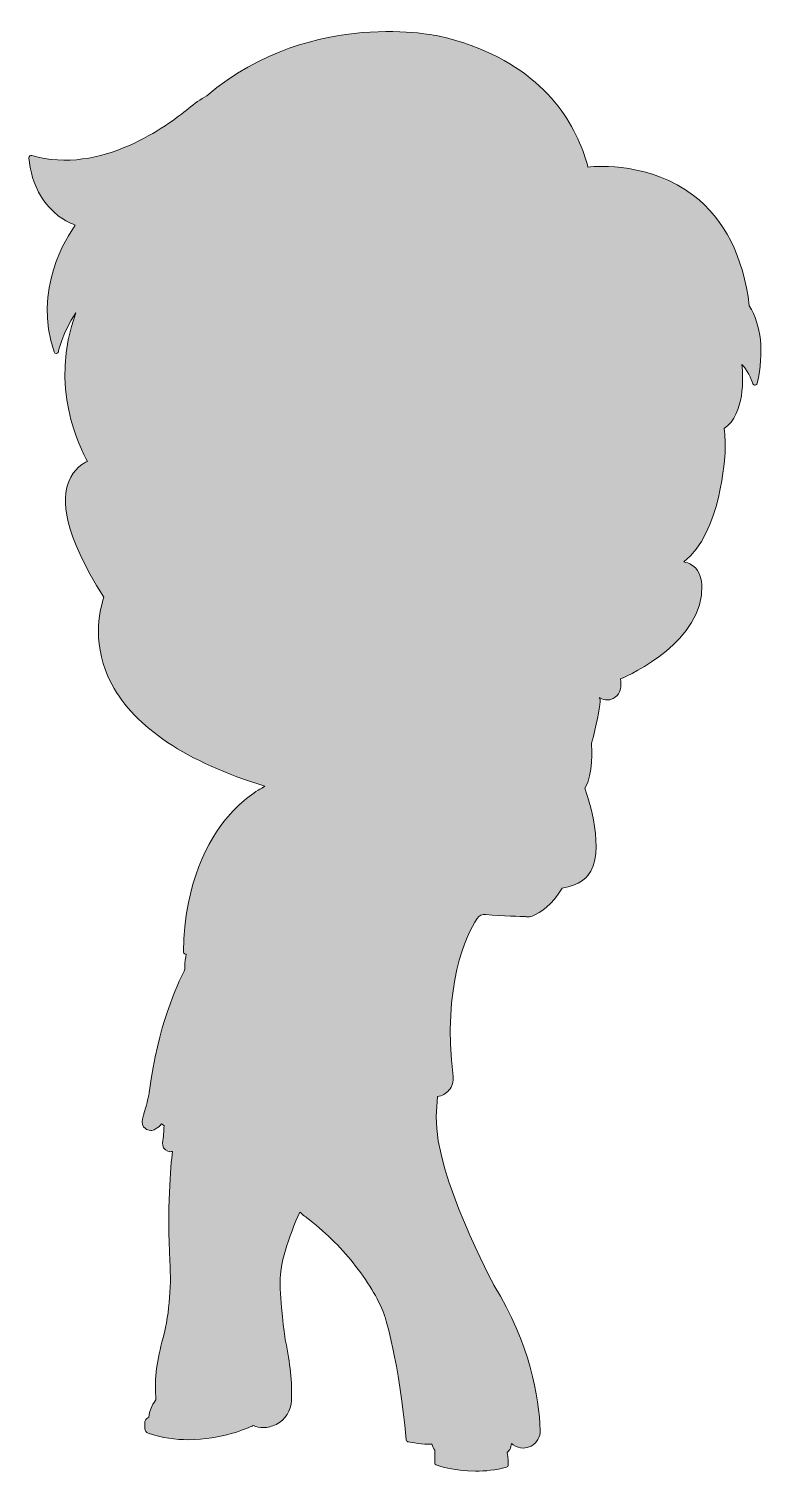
# Model space of a CAD drawing. Extents: x 331 to 760, y -967 to -125.
import ezdxf

# ---------------------------------------------------------------- set-up
doc = ezdxf.new("R2010")
doc.units = 0
doc.header["$MEASUREMENT"] = 0
doc.layers.add('RM_RED', color=7, linetype='Continuous')

msp = doc.modelspace()

# ---------------------------------------------------------------- hatches: boundary and pattern name
at = {"layer": 'RM_RED', "true_color": 0xe32640}
h = msp.add_hatch(color=242, dxfattribs=at)
h.dxf.hatch_style = 2
edge = h.paths.add_edge_path()
edge.add_spline(control_points=[(751.41, -287.11), (747.86, -258.24), (736.9, -236.56), (718.82, -222.68), (694.1, -203.71), (663.5, -205.53), (657.27, -206.14), (656.43, -202.97), (655.41, -199.72), (654.18, -196.42), (645.36, -172.82), (623.71, -142.09), (570.62, -129.73), (570.43, -129.69), (551.51, -125.47), (525.46, -127.67), (501.44, -129.7), (466.24, -137.76), (434.87, -164.6), (431.15, -166.6), (427.56, -169.07), (423.88, -172.14), (412.68, -181.52), (372.98, -211.2), (332.7, -199.42), (332.3, -199.3), (331.86, -199.39), (331.53, -199.64), (331.2, -199.9), (331.02, -200.31), (331.04, -200.73), (331.08, -201.73), (332.41, -225.46), (351.83, -237.03), (353.81, -238.21), (355.91, -239.19), (358.11, -240.03), (353.15, -246.97), (333.33, -277.96), (345.77, -314.09), (345.95, -314.62), (346.45, -314.97), (347, -314.97), (347.02, -314.97), (347.05, -314.97), (347.08, -314.96), (347.66, -314.93), (348.15, -314.51), (348.27, -313.94), (348.3, -313.8), (350.8, -302.62), (358.42, -291.32), (342.5, -334.4), (361, -370.57), (365.26, -377.98), (362.58, -379.13), (357.2, -382.28), (354.3, -389.74), (350.33, -399.9), (350.7, -419.86), (374.79, -457.26), (372.05, -465.57), (367.58, -485.94), (379.42, -508.11), (392.96, -533.48), (423, -553.48), (468.79, -567.65), (464.32, -569.97), (455.76, -575.31), (447.03, -585.54), (435.68, -598.84), (421.98, -623.29), (421.2, -664.23), (421.19, -664.92), (421.72, -665.5), (422.42, -665.55), (422.43, -665.55), (422.57, -665.56), (422.8, -665.58), (422.48, -667.41), (421.99, -670.67), (422.08, -673.17), (422.11, -674.08), (421.93, -674.91), (421.55, -675.66), (418, -682.6), (406.06, -708.13), (401.4, -745.24), (401.25, -746.43), (401.05, -747.58), (400.82, -748.64), (400.33, -750.9), (399.22, -755.65), (397.28, -762.02), (396.66, -764.05), (397.35, -766.21), (399.04, -767.5), (399.96, -768.2), (401.03, -768.55), (402.12, -768.55), (403.05, -768.55), (403.98, -768.29), (404.81, -767.77), (406.28, -766.85), (407.48, -766.02), (408.51, -764.63), (408.93, -765.07), (409.4, -765.47), (409.92, -765.82), (409.78, -768.87), (409.54, -772.48), (409.08, -775.72), (408.77, -777.91), (409.96, -779.9), (412.04, -780.66), (412.58, -780.87), (413.14, -780.96), (413.68, -780.96), (414.04, -780.96), (414.41, -780.92), (414.76, -780.83), (413.86, -789.23), (411.53, -815.23), (413.31, -844.69), (414.32, -861.29), (412.77, -877.27), (408.7, -892.17), (405.39, -904.32), (404.21, -915.63), (405.17, -925.83), (404.12, -927.15), (401.16, -931.33), (401.1, -936.17), (400.63, -936.26), (400.17, -936.45), (399.79, -936.76), (399.1, -937.32), (398.7, -938.15), (398.7, -939.04), (398.7, -939.04), (398.7, -942.59), (398.7, -942.59), (398.7, -943.85), (399.5, -944.96), (400.69, -945.36), (408.74, -948.09), (416.73, -949.1), (424.16, -949.1), (443.4, -949.1), (458.87, -942.31), (461.95, -940.86), (463.84, -941.61), (465.82, -941.99), (467.83, -941.99), (470.35, -941.99), (472.89, -941.39), (475.28, -940.18), (480.71, -937.43), (484.08, -932.17), (484.3, -926.12), (484.66, -915.88), (483.48, -904.22), (480.78, -891.55), (480.76, -891.39), (478.29, -875.74), (477.7, -861), (477.39, -853.32), (478.41, -845.72), (480.73, -838.41), (482.89, -831.58), (486.04, -822.45), (489.17, -816.25), (490.9, -817.73), (492.75, -819.25), (494.74, -820.8), (505.19, -828.95), (514.26, -838.01), (521.71, -847.74), (529.92, -858.46), (535.66, -868.37), (538.76, -877.15), (538.85, -877.41), (547.02, -902.84), (551.21, -949.12), (551.21, -949.15), (551.22, -949.17), (551.22, -949.2), (551.23, -949.23), (551.24, -949.26), (551.24, -949.29), (551.31, -949.59), (551.48, -949.84), (551.71, -950.02), (551.74, -950.04), (551.76, -950.06), (551.79, -950.08), (551.82, -950.1), (551.83, -950.12), (551.86, -950.13), (551.97, -950.19), (552.08, -950.23), (552.2, -950.26), (552.21, -950.26), (552.22, -950.27), (552.23, -950.27), (552.54, -950.34), (558.74, -951.66), (564.06, -951.66), (564.81, -951.66), (565.52, -951.62), (566.22, -951.56), (566.22, -951.57), (566.22, -951.59), (566.22, -951.6), (566.47, -952.98), (567.07, -954.23), (567.9, -955.29), (567.86, -956.68), (567.75, -960.83), (567.92, -962.7), (567.97, -963.2), (568.29, -963.62), (568.76, -963.8), (569.3, -964.01), (578.65, -967.45), (591.72, -967.45), (597.21, -967.45), (603.37, -966.84), (609.8, -965.12), (610.35, -964.98), (610.74, -964.49), (610.77, -963.92), (610.77, -963.72), (610.92, -959.54), (610.16, -956.62), (610.74, -956.08), (611.23, -955.45), (611.62, -954.75), (612.22, -953.68), (612.53, -952.53), (612.55, -951.36), (612.94, -951.62), (613.33, -951.87), (613.71, -952.14), (615.42, -953.36), (617.41, -953.98), (619.42, -953.98), (621.02, -953.98), (622.63, -953.59), (624.11, -952.79), (627.5, -950.97), (629.52, -947.46), (629.38, -943.64), (628.69, -924.01), (623.43, -893.36), (602.39, -858.79), (602.05, -858.16), (567.92, -794.96), (568.74, -760.56), (568.74, -760.49), (568.71, -760.44), (568.71, -760.38), (568.71, -760.38), (569.55, -748.72), (569.55, -748.72), (572.15, -748.36), (574.47, -747.1), (576.15, -745.12), (578.06, -742.87), (578.91, -739.98), (578.55, -736.98), (572.18, -683.67), (586.26, -654.8), (592.61, -644.86), (593.7, -643.15), (595.64, -642.23), (597.68, -642.47), (607.24, -643.56), (618.97, -643.62), (620.31, -643.63), (620.94, -643.8), (621.58, -643.89), (622.23, -643.89), (623.33, -643.89), (624.43, -643.65), (625.45, -643.17), (629.28, -641.36), (636.47, -636.88), (642.12, -627.17), (652.71, -625.42), (656.89, -620.2), (657.17, -619.82), (668.14, -606.44), (657.27, -573.84), (655.45, -568.69), (660.58, -560.88), (659.5, -544.76), (659.32, -542.47), (662.4, -531.93), (663.8, -522.69), (664.36, -518.09), (664.45, -517.32), (664.28, -516.59), (663.89, -515.99), (664.03, -516.06), (664.17, -516.14), (664.3, -516.21), (665.64, -516.9), (667.08, -517.25), (668.5, -517.25), (669.16, -517.25), (669.82, -517.17), (670.46, -517.02), (674.87, -515.94), (676.27, -511.63), (676.39, -509.76), (676.54, -508.56), (676.49, -506.95), (676.25, -504.98), (682.29, -502.39), (725.24, -482.74), (723.63, -450.1), (723.36, -444.58), (721.36, -440.62), (717.68, -438.34), (716.33, -437.51), (714.82, -436.95), (713.24, -436.61), (734.86, -420.16), (737.21, -374.41), (737.3, -372.37), (737.42, -367.52), (737.24, -363.03), (736.81, -358.85), (748.82, -349.95), (747.89, -329.03), (747.12, -321.51), (750, -324.2), (752.62, -330.11), (753.53, -332.61), (753.73, -333.16), (754.27, -333.5), (754.84, -333.46), (755.42, -333.42), (755.9, -333.01), (756.02, -332.44), (760.06, -313.8), (758.49, -298.59), (751.41, -287.11)], knot_values=[0, 0, 0, 0, 1, 1, 1, 2, 2, 2, 3, 3, 3, 4, 4, 4, 5, 5, 5, 6, 6, 6, 7, 7, 7, 8, 8, 8, 9, 9, 9, 10, 10, 10, 11, 11, 11, 12, 12, 12, 13, 13, 13, 14, 14, 14, 15, 15, 15, 16, 16, 16, 17, 17, 17, 18, 18, 18, 19, 19, 19, 20, 20, 20, 21, 21, 21, 22, 22, 22, 23, 23, 23, 24, 24, 24, 25, 25, 25, 26, 26, 26, 27, 27, 27, 28, 28, 28, 29, 29, 29, 30, 30, 30, 31, 31, 31, 32, 32, 32, 33, 33, 33, 34, 34, 34, 35, 35, 35, 36, 36, 36, 37, 37, 37, 38, 38, 38, 39, 39, 39, 40, 40, 40, 41, 41, 41, 42, 42, 42, 43, 43, 43, 44, 44, 44, 45, 45, 45, 46, 46, 46, 47, 47, 47, 48, 48, 48, 49, 49, 49, 50, 50, 50, 51, 51, 51, 52, 52, 52, 53, 53, 53, 54, 54, 54, 55, 55, 55, 56, 56, 56, 57, 57, 57, 58, 58, 58, 59, 59, 59, 60, 60, 60, 61, 61, 61, 62, 62, 62, 63, 63, 63, 64, 64, 64, 65, 65, 65, 66, 66, 66, 67, 67, 67, 68, 68, 68, 69, 69, 69, 70, 70, 70, 71, 71, 71, 72, 72, 72, 73, 73, 73, 74, 74, 74, 75, 75, 75, 76, 76, 76, 77, 77, 77, 78, 78, 78, 79, 79, 79, 80, 80, 80, 81, 81, 81, 82, 82, 82, 83, 83, 83, 84, 84, 84, 85, 85, 85, 86, 86, 86, 87, 87, 87, 88, 88, 88, 89, 89, 89, 90, 90, 90, 91, 91, 91, 92, 92, 92, 93, 93, 93, 94, 94, 94, 95, 95, 95, 96, 96, 96, 97, 97, 97, 98, 98, 98, 99, 99, 99, 100, 100, 100, 101, 101, 101, 102, 102, 102, 103, 103, 103, 104, 104, 104, 105, 105, 105, 106, 106, 106, 107, 107, 107, 108, 108, 108, 109, 109, 109, 110, 110, 110, 111, 111, 111, 112, 112, 112, 113, 113, 113, 114, 114, 114, 115, 115, 115, 116, 116, 116, 116], degree=3, periodic=1)

# ---------------------------------------------------------------- linework, layer by layer
at = {"layer": 'RM_RED', "lineweight": 0}
msp.add_open_spline([(751.41, -287.11), (747.86, -258.24), (736.9, -236.56), (718.82, -222.68), (694.1, -203.71), (663.5, -205.53), (657.27, -206.14), (656.43, -202.97), (655.41, -199.72), (654.18, -196.42), (645.36, -172.82), (623.71, -142.09), (570.62, -129.73), (570.43, -129.69), (551.51, -125.47), (525.46, -127.67), (501.44, -129.7), (466.24, -137.76), (434.87, -164.6), (431.15, -166.6), (427.56, -169.07), (423.88, -172.14), (412.68, -181.52), (372.98, -211.2), (332.7, -199.42), (332.3, -199.3), (331.86, -199.39), (331.53, -199.64), (331.2, -199.9), (331.02, -200.31), (331.04, -200.73), (331.08, -201.73), (332.41, -225.46), (351.83, -237.03), (353.81, -238.21), (355.91, -239.19), (358.11, -240.03), (353.15, -246.97), (333.33, -277.96), (345.77, -314.09), (345.95, -314.62), (346.45, -314.97), (347, -314.97), (347.02, -314.97), (347.05, -314.97), (347.08, -314.96), (347.66, -314.93), (348.15, -314.51), (348.27, -313.94), (348.3, -313.8), (350.8, -302.62), (358.42, -291.32), (342.5, -334.4), (361, -370.57), (365.26, -377.98), (362.58, -379.13), (357.2, -382.28), (354.3, -389.74), (350.33, -399.9), (350.7, -419.86), (374.79, -457.26), (372.05, -465.57), (367.58, -485.94), (379.42, -508.11), (392.96, -533.48), (423, -553.48), (468.79, -567.65), (464.32, -569.97), (455.76, -575.31), (447.03, -585.54), (435.68, -598.84), (421.98, -623.29), (421.2, -664.23), (421.19, -664.92), (421.72, -665.5), (422.42, -665.55), (422.43, -665.55), (422.57, -665.56), (422.8, -665.58), (422.48, -667.41), (421.99, -670.67), (422.08, -673.17), (422.11, -674.08), (421.93, -674.91), (421.55, -675.66), (418, -682.6), (406.06, -708.13), (401.4, -745.24), (401.25, -746.43), (401.05, -747.58), (400.82, -748.64), (400.33, -750.9), (399.22, -755.65), (397.28, -762.02), (396.66, -764.05), (397.35, -766.21), (399.04, -767.5), (399.96, -768.2), (401.03, -768.55), (402.12, -768.55), (403.05, -768.55), (403.98, -768.29), (404.81, -767.77), (406.28, -766.85), (407.48, -766.02), (408.51, -764.63), (408.93, -765.07), (409.4, -765.47), (409.92, -765.82), (409.78, -768.87), (409.54, -772.48), (409.08, -775.72), (408.77, -777.91), (409.96, -779.9), (412.04, -780.66), (412.58, -780.87), (413.14, -780.96), (413.68, -780.96), (414.04, -780.96), (414.41, -780.92), (414.76, -780.83), (413.86, -789.23), (411.53, -815.23), (413.31, -844.69), (414.32, -861.29), (412.77, -877.27), (408.7, -892.17), (405.39, -904.32), (404.21, -915.63), (405.17, -925.83), (404.12, -927.15), (401.16, -931.33), (401.1, -936.17), (400.63, -936.26), (400.17, -936.45), (399.79, -936.76), (399.1, -937.32), (398.7, -938.15), (398.7, -939.04), (398.7, -939.04), (398.7, -942.59), (398.7, -942.59), (398.7, -943.85), (399.5, -944.96), (400.69, -945.36), (408.74, -948.09), (416.73, -949.1), (424.16, -949.1), (443.4, -949.1), (458.87, -942.31), (461.95, -940.86), (463.84, -941.61), (465.82, -941.99), (467.83, -941.99), (470.35, -941.99), (472.89, -941.39), (475.28, -940.18), (480.71, -937.43), (484.08, -932.17), (484.3, -926.12), (484.66, -915.88), (483.48, -904.22), (480.78, -891.55), (480.76, -891.39), (478.29, -875.74), (477.7, -861), (477.39, -853.32), (478.41, -845.72), (480.73, -838.41), (482.89, -831.58), (486.04, -822.45), (489.17, -816.25), (490.9, -817.73), (492.75, -819.25), (494.74, -820.8), (505.19, -828.95), (514.26, -838.01), (521.71, -847.74), (529.92, -858.46), (535.66, -868.37), (538.76, -877.15), (538.85, -877.41), (547.02, -902.84), (551.21, -949.12), (551.21, -949.15), (551.22, -949.17), (551.22, -949.2), (551.23, -949.23), (551.24, -949.26), (551.24, -949.29), (551.31, -949.59), (551.48, -949.84), (551.71, -950.02), (551.74, -950.04), (551.76, -950.06), (551.79, -950.08), (551.82, -950.1), (551.83, -950.12), (551.86, -950.13), (551.97, -950.19), (552.08, -950.23), (552.2, -950.26), (552.21, -950.26), (552.22, -950.27), (552.23, -950.27), (552.54, -950.34), (558.74, -951.66), (564.06, -951.66), (564.81, -951.66), (565.52, -951.62), (566.22, -951.56), (566.22, -951.57), (566.22, -951.59), (566.22, -951.6), (566.47, -952.98), (567.07, -954.23), (567.9, -955.29), (567.86, -956.68), (567.75, -960.83), (567.92, -962.7), (567.97, -963.2), (568.29, -963.62), (568.76, -963.8), (569.3, -964.01), (578.65, -967.45), (591.72, -967.45), (597.21, -967.45), (603.37, -966.84), (609.8, -965.12), (610.35, -964.98), (610.74, -964.49), (610.77, -963.92), (610.77, -963.72), (610.92, -959.54), (610.16, -956.62), (610.74, -956.08), (611.23, -955.45), (611.62, -954.75), (612.22, -953.68), (612.53, -952.53), (612.55, -951.36), (612.94, -951.62), (613.33, -951.87), (613.71, -952.14), (615.42, -953.36), (617.41, -953.98), (619.42, -953.98), (621.02, -953.98), (622.63, -953.59), (624.11, -952.79), (627.5, -950.97), (629.52, -947.46), (629.38, -943.64), (628.69, -924.01), (623.43, -893.36), (602.39, -858.79), (602.05, -858.16), (567.92, -794.96), (568.74, -760.56), (568.74, -760.49), (568.71, -760.44), (568.71, -760.38), (568.71, -760.38), (569.55, -748.72), (569.55, -748.72), (572.15, -748.36), (574.47, -747.1), (576.15, -745.12), (578.06, -742.87), (578.91, -739.98), (578.55, -736.98), (572.18, -683.67), (586.26, -654.8), (592.61, -644.86), (593.7, -643.15), (595.64, -642.23), (597.68, -642.47), (607.24, -643.56), (618.97, -643.62), (620.31, -643.63), (620.94, -643.8), (621.58, -643.89), (622.23, -643.89), (623.33, -643.89), (624.43, -643.65), (625.45, -643.17), (629.28, -641.36), (636.47, -636.88), (642.12, -627.17), (652.71, -625.42), (656.89, -620.2), (657.17, -619.82), (668.14, -606.44), (657.27, -573.84), (655.45, -568.69), (660.58, -560.88), (659.5, -544.76), (659.32, -542.47), (662.4, -531.93), (663.8, -522.69), (664.36, -518.09), (664.45, -517.32), (664.28, -516.59), (663.89, -515.99), (664.03, -516.06), (664.17, -516.14), (664.3, -516.21), (665.64, -516.9), (667.08, -517.25), (668.5, -517.25), (669.16, -517.25), (669.82, -517.17), (670.46, -517.02), (674.87, -515.94), (676.27, -511.63), (676.39, -509.76), (676.54, -508.56), (676.49, -506.95), (676.25, -504.98), (682.29, -502.39), (725.24, -482.74), (723.63, -450.1), (723.36, -444.58), (721.36, -440.62), (717.68, -438.34), (716.33, -437.51), (714.82, -436.95), (713.24, -436.61), (734.86, -420.16), (737.21, -374.41), (737.3, -372.37), (737.42, -367.52), (737.24, -363.03), (736.81, -358.85), (748.82, -349.95), (747.89, -329.03), (747.12, -321.51), (750, -324.2), (752.62, -330.11), (753.53, -332.61), (753.73, -333.16), (754.27, -333.5), (754.84, -333.46), (755.42, -333.42), (755.9, -333.01), (756.02, -332.44), (760.06, -313.8), (758.49, -298.59), (751.41, -287.11)], degree=3, knots=[0, 0, 0, 0, 1, 1, 1, 2, 2, 2, 3, 3, 3, 4, 4, 4, 5, 5, 5, 6, 6, 6, 7, 7, 7, 8, 8, 8, 9, 9, 9, 10, 10, 10, 11, 11, 11, 12, 12, 12, 13, 13, 13, 14, 14, 14, 15, 15, 15, 16, 16, 16, 17, 17, 17, 18, 18, 18, 19, 19, 19, 20, 20, 20, 21, 21, 21, 22, 22, 22, 23, 23, 23, 24, 24, 24, 25, 25, 25, 26, 26, 26, 27, 27, 27, 28, 28, 28, 29, 29, 29, 30, 30, 30, 31, 31, 31, 32, 32, 32, 33, 33, 33, 34, 34, 34, 35, 35, 35, 36, 36, 36, 37, 37, 37, 38, 38, 38, 39, 39, 39, 40, 40, 40, 41, 41, 41, 42, 42, 42, 43, 43, 43, 44, 44, 44, 45, 45, 45, 46, 46, 46, 47, 47, 47, 48, 48, 48, 49, 49, 49, 50, 50, 50, 51, 51, 51, 52, 52, 52, 53, 53, 53, 54, 54, 54, 55, 55, 55, 56, 56, 56, 57, 57, 57, 58, 58, 58, 59, 59, 59, 60, 60, 60, 61, 61, 61, 62, 62, 62, 63, 63, 63, 64, 64, 64, 65, 65, 65, 66, 66, 66, 67, 67, 67, 68, 68, 68, 69, 69, 69, 70, 70, 70, 71, 71, 71, 72, 72, 72, 73, 73, 73, 74, 74, 74, 75, 75, 75, 76, 76, 76, 77, 77, 77, 78, 78, 78, 79, 79, 79, 80, 80, 80, 81, 81, 81, 82, 82, 82, 83, 83, 83, 84, 84, 84, 85, 85, 85, 86, 86, 86, 87, 87, 87, 88, 88, 88, 89, 89, 89, 90, 90, 90, 91, 91, 91, 92, 92, 92, 93, 93, 93, 94, 94, 94, 95, 95, 95, 96, 96, 96, 97, 97, 97, 98, 98, 98, 99, 99, 99, 100, 100, 100, 101, 101, 101, 102, 102, 102, 103, 103, 103, 104, 104, 104, 105, 105, 105, 106, 106, 106, 107, 107, 107, 108, 108, 108, 109, 109, 109, 110, 110, 110, 111, 111, 111, 112, 112, 112, 113, 113, 113, 114, 114, 114, 115, 115, 115, 116, 116, 116, 116], dxfattribs=at)

doc.saveas('drawing.dxf')
